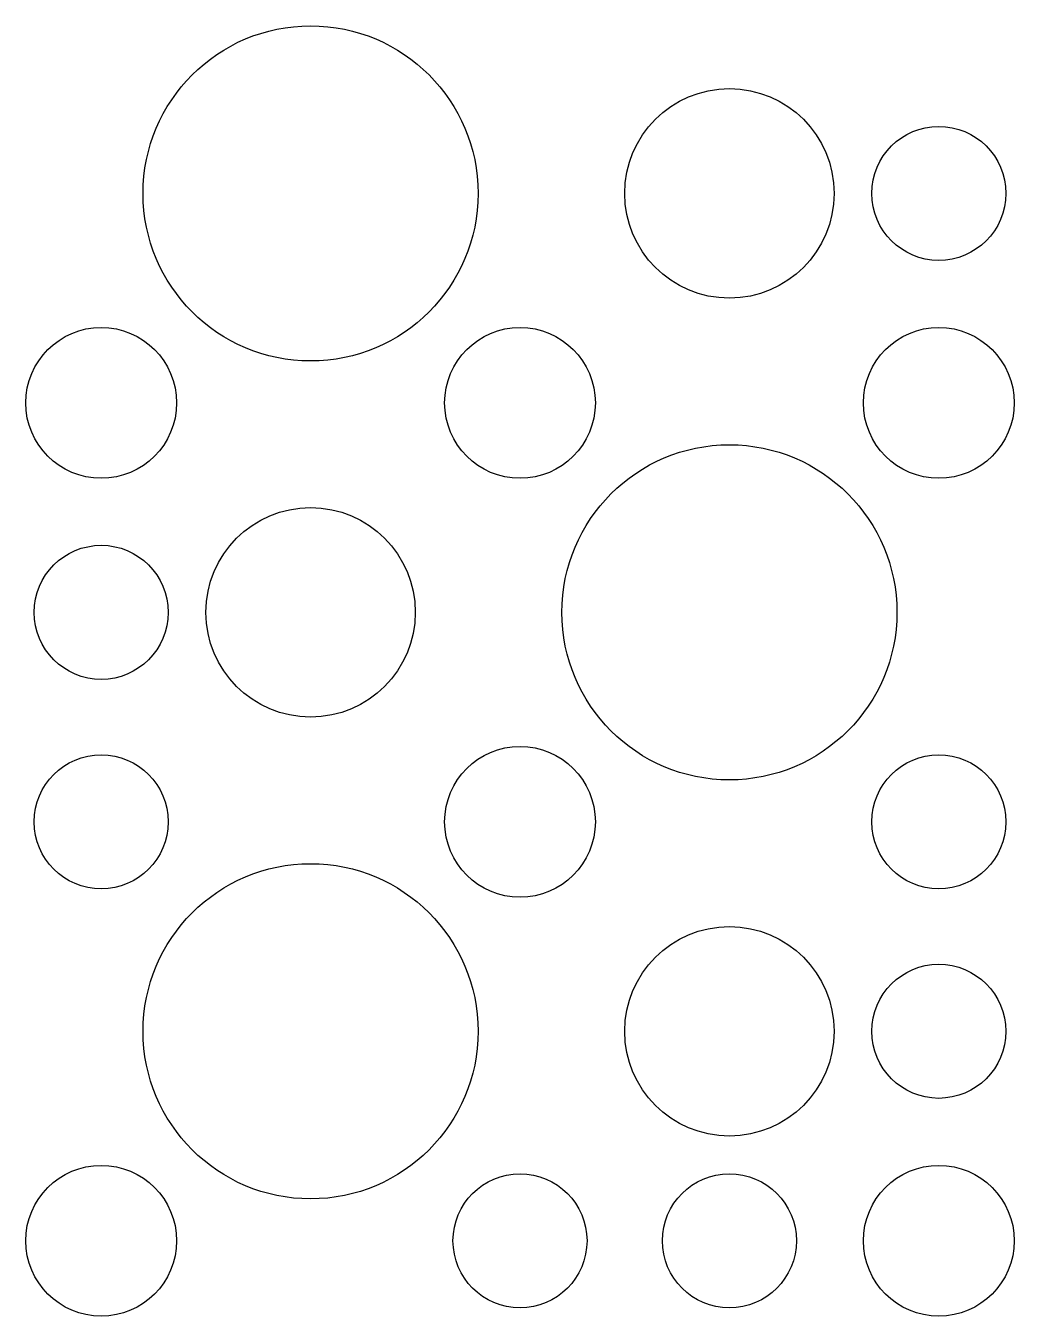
# Model space of a CAD drawing. Extents: x 402 to 638, y -418 to -110.
import ezdxf

# ---------------------------------------------------------------- set-up
doc = ezdxf.new("R2010")
doc.units = 0

msp = doc.modelspace()

# ---------------------------------------------------------------- linework, layer by layer
for centre, radius in [((470, -150), 40), ((570, -150), 25), ((620, -150), 16), ((420, -200), 18), ((520, -200), 18), ((620, -200), 18), ((570, -250), 40), ((470, -250), 25), ((420, -250), 16), ((520, -300), 18), ((420, -300), 16), ((620, -300), 16), ((470, -350), 40), ((570, -350), 25), ((620, -350), 16), ((420, -400), 18), ((520, -400), 16), ((570, -400), 16), ((620, -400), 18)]:
    msp.add_circle(centre, radius)

doc.saveas('drawing.dxf')
